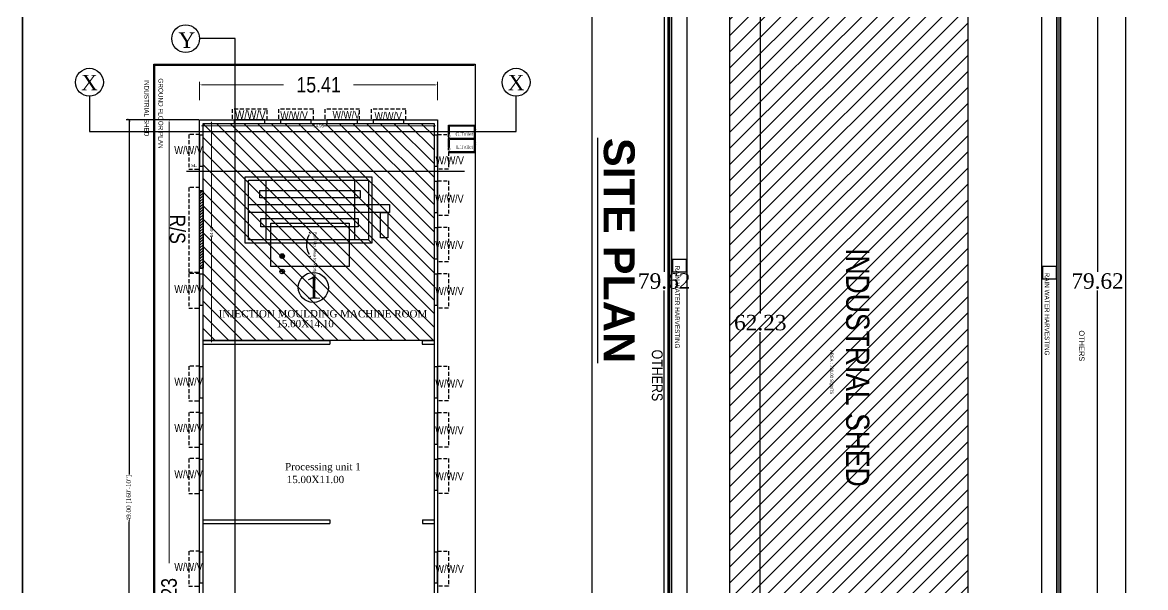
# Model space of a CAD drawing. Header units: inches. Extents: x -1613 to -235, y -419 to -299.
# Drawn here: x -1613.4 to -1540.6, y -379.9 to -343.3 of the extents above; entities that cross this region are included whole.
import ezdxf
from ezdxf.enums import TextEntityAlignment as Align

# ---------------------------------------------------------------- set-up
doc = ezdxf.new("R2010")
doc.units = ezdxf.units.IN
doc.header["$MEASUREMENT"] = 0
doc.header["$PDMODE"] = 34
doc.linetypes.add('DASHED2', pattern=[0.375, 0.25, -0.125])
for name, color, linetype in [('_AccessoryUse', 32, 'Continuous'), ('_AREATABLE_DIMENSION', 7, 'Continuous'), ('_BuildingName', 52, 'Continuous'), ('_CarpetArea', 191, 'Continuous'), ('_DIMENSIONW', 210, 'Continuous'), ('_Door', 114, 'Continuous'), ('_Floor', 153, 'Continuous'), ('_IndBUAOutline', 163, 'Continuous'), ('_INDFSI_DIMENSION', 163, 'Continuous'), ('_MortgageArea', 147, 'Continuous'), ('_MORTGAGEAREA_DIMENSION', 147, 'Continuous'), ('_OrganizedOpenSpace', 2, 'Continuous'), ('_Plot', 7, 'Continuous'), ('_PlotAbuttingDetails', 135, 'Continuous'), ('_ProposedWork', 1, 'Continuous'), ('_ResiBUAOutline', 190, 'Continuous'), ('_ResiFAR', 190, 'Continuous'), ('_Room', 72, 'Continuous'), ('_SectionLine', 40, 'Continuous'), ('_SitePlan', 50, 'Continuous'), ('_SPLOT_DIMENSION', 7, 'Continuous'), ('_Window', 4, 'Continuous'), ('ROLLING SHUTTER', 1, 'Continuous')]:
    doc.layers.add(name, color=color, linetype=linetype)
doc.styles.add('AutoDCRFont', font='ARIALN.TTF')
doc.styles.get("Standard").update_dxf_attribs({"font": 'times.ttf'})
doc.styles.add('TIMES', font='times.ttf')
doc.dimstyles.new('DCR-BLDG-EXT', dxfattribs={"dimtxt": 0.2, "dimasz": 0.15, "dimexe": 0.2, "dimexo": 0.2, "dimgap": 0.09, "dimtad": 0, "dimtxsty": 'AutoDCRFont', "dimcen": 1, "dimdle": 0.1, "dimadec": 0, "dimazin": 2, "dimtfac": 1, "dimtdec": 4, "dimtofl": 0, "dimtmove": 0, "dimatfit": 3, "dimfxl": 1, "dimfxlon": 1, "dimtolj": 1, "dimtzin": 0, "dimlwd": 15, "dimlwe": 15, "dimarcsym": 0})
doc.dimstyles.new('DCR-BLDG-INT', dxfattribs={"dimtxt": 0.2, "dimasz": 0.1, "dimexe": 0.1, "dimexo": 0.1, "dimgap": 0.05, "dimtad": 0, "dimtxsty": 'AutoDCRFont', "dimblk": 'OBLIQUE', "dimcen": 1, "dimdle": 0.1, "dimadec": 0, "dimazin": 2, "dimtfac": 1, "dimtdec": 4, "dimtofl": 0, "dimtmove": 0, "dimatfit": 3, "dimfxl": 1, "dimfxlon": 1, "dimtolj": 1, "dimtzin": 0, "dimlwd": 15, "dimlwe": 15, "dimarcsym": 0})
doc.dimstyles.new('DCR-PLOT-EXT', dxfattribs={"dimtxt": 0.18, "dimasz": 0.18, "dimexe": 0.18, "dimexo": 0.0625, "dimgap": 0.09, "dimtad": 0, "dimtih": 1, "dimtoh": 1, "dimdec": 4, "dimzin": 0, "dimdsep": 46, "dimtxsty": 'Standard', "dimcen": 0.09, "dimadec": 0, "dimazin": 0, "dimtfac": 1, "dimtdec": 4, "dimtofl": 0, "dimtmove": 0, "dimatfit": 3, "dimfxl": 1, "dimtolj": 1, "dimtzin": 0, "dimarcsym": 0})
doc.dimstyles.new('PDCR-PLOT-INT', dxfattribs={"dimtxt": 0.18, "dimasz": 0.18, "dimexe": 0.18, "dimexo": 0.0625, "dimgap": 0.09, "dimtad": 0, "dimtih": 1, "dimtoh": 1, "dimdec": 4, "dimzin": 0, "dimdsep": 46, "dimtxsty": 'Standard', "dimcen": 0.09, "dimadec": 0, "dimazin": 0, "dimtfac": 1, "dimtdec": 4, "dimtofl": 0, "dimtmove": 0, "dimatfit": 3, "dimfxl": 1, "dimtolj": 1, "dimtzin": 0, "dimarcsym": 0})
doc.dimstyles.get("Standard").update_dxf_attribs({"dimtxt": 0.3, "dimasz": 0.18, "dimexe": 0.18, "dimexo": 0.0625, "dimgap": 0.09, "dimtad": 0, "dimzin": 0, "dimdsep": 46, "dimtxsty": 'Standard', "dimblk": 'ARCHTICK', "dimblk2": 'ARCHTICK', "dimcen": 0.09, "dimadec": 0, "dimazin": 0, "dimtfac": 1, "dimtofl": 0, "dimtmove": 0, "dimatfit": 3, "dimfxl": 1, "dimtolj": 1, "dimtzin": 0, "dimarcsym": 0})

# ---------------------------------------------------------------- blocks, each defined once
blk = doc.blocks.new('*D248')
at = {"layer": '_DIMENSIONW', "color": 0, "lineweight": -2, "transparency": 16777216}
for p, q in [((-1544.686, -320.244), (-1543.568, -320.244)), ((-1543.748, -320.424), (-1543.748, -359.454)), ((-1543.748, -399.684), (-1543.748, -360.654)), ((-1544.686, -399.864), (-1543.568, -399.864))]:
    blk.add_line(p, q, dxfattribs=at)
at = {"layer": '_DIMENSIONW', "color": 0, "transparency": 16777216}
for points in [[(-1543.778, -320.424), (-1543.718, -320.424), (-1543.748, -320.244)], [(-1543.778, -399.684), (-1543.718, -399.684), (-1543.748, -399.864)]]:
    blk.add_solid(points, dxfattribs=at)
at = {"layer": 'Defpoints', "color": 0, "transparency": 16777216}
for p in [(-1544.748, -320.244), (-1544.748, -399.864), (-1543.748, -399.864)]:
    blk.add_point(p, dxfattribs=at)
at = {"layer": '_DIMENSIONW', "color": 0, "lineweight": 15, "transparency": 16777216, "insert": (-1543.748, -360.054), "char_height": 1, "attachment_point": 5}
blk.add_mtext('\\A1;79.62', dxfattribs=at)
blk = doc.blocks.new('*D276')
at = {"layer": '_AREATABLE_DIMENSION', "color": 0, "lineweight": -2, "transparency": 16777216}
for p, q in [((-1566.277, -331.634), (-1565.409, -331.634)), ((-1565.589, -331.814), (-1565.589, -362.149)), ((-1565.589, -393.684), (-1565.589, -363.349)), ((-1566.277, -393.864), (-1565.409, -393.864))]:
    blk.add_line(p, q, dxfattribs=at)
at = {"layer": '_AREATABLE_DIMENSION', "color": 0, "transparency": 16777216}
for points in [[(-1565.619, -331.814), (-1565.559, -331.814), (-1565.589, -331.634)], [(-1565.619, -393.684), (-1565.559, -393.684), (-1565.589, -393.864)]]:
    blk.add_solid(points, dxfattribs=at)
at = {"layer": 'Defpoints', "color": 0, "transparency": 16777216}
for p in [(-1566.339, -331.634), (-1565.589, -331.634), (-1566.339, -393.864)]:
    blk.add_point(p, dxfattribs=at)
at = {"layer": '_AREATABLE_DIMENSION', "color": 0, "lineweight": 15, "transparency": 16777216, "insert": (-1565.589, -362.749), "char_height": 1, "attachment_point": 5}
blk.add_mtext('\\A1;62.23', dxfattribs=at)
blk = doc.blocks.new('*D278')
at = {"layer": '_SPLOT_DIMENSION', "color": 0, "lineweight": -2, "transparency": 16777216}
for p, q in [((-1571.628, -320.244), (-1571.996, -320.244)), ((-1571.816, -320.424), (-1571.816, -359.454)), ((-1571.816, -399.684), (-1571.816, -360.654)), ((-1571.628, -399.864), (-1571.996, -399.864))]:
    blk.add_line(p, q, dxfattribs=at)
at = {"layer": '_SPLOT_DIMENSION', "color": 0, "transparency": 16777216}
for points in [[(-1571.846, -320.424), (-1571.786, -320.424), (-1571.816, -320.244)], [(-1571.846, -399.684), (-1571.786, -399.684), (-1571.816, -399.864)]]:
    blk.add_solid(points, dxfattribs=at)
at = {"layer": 'Defpoints', "color": 0, "transparency": 16777216}
for p in [(-1571.816, -320.244), (-1571.566, -320.244), (-1571.566, -399.864)]:
    blk.add_point(p, dxfattribs=at)
at = {"layer": '_SPLOT_DIMENSION', "color": 0, "transparency": 16777216, "insert": (-1571.816, -360.054), "char_height": 1, "attachment_point": 5}
blk.add_mtext('\\A1;79.62', dxfattribs=at)
blk = doc.blocks.new('Direction Ref Point')
at = {"layer": '_Floor'}
for p, q in [((-0.15, 0), (0.15, 0)), ((0, 0.15), (0, -0.15))]:
    blk.add_line(p, q, dxfattribs=at)
for radius in [0.15, 0.075]:
    blk.add_circle((0, 0), radius, dxfattribs=at)
blk = doc.blocks.new('Common Point')
at = {"layer": '_ResiFAR'}
for p, q in [((-0.15, 0), (0.15, 0)), ((0, 0.15), (0, -0.15))]:
    blk.add_line(p, q, dxfattribs=at)
blk.add_circle((0, 0), 0.15, dxfattribs=at)
blk = doc.blocks.new('_Oblique')
at = {"color": 0, "linetype": 'ByBlock', "lineweight": -2}
blk.add_line((-0.5, -0.5), (0.5, 0.5), dxfattribs=at)
blk = doc.blocks.new('*D300')
at = {"layer": '_MORTGAGEAREA_DIMENSION', "color": 0, "linetype": 'Continuous', "lineweight": 15, "transparency": 16777216}
for p, q in [((-1601.573, -349.837), (-1601.033, -349.837)), ((-1601.133, -349.737), (-1601.133, -356.548)), ((-1601.133, -363.997), (-1601.133, -357.186)), ((-1601.573, -363.897), (-1601.033, -363.897))]:
    blk.add_line(p, q, dxfattribs=at)
at = {"layer": 'Defpoints', "color": 0, "transparency": 16777216}
for p in [(-1601.673, -349.837), (-1601.133, -349.837), (-1601.673, -363.897)]:
    blk.add_point(p, dxfattribs=at)
at = {"layer": '_MORTGAGEAREA_DIMENSION', "color": 0, "lineweight": 15, "transparency": 16777216, "xscale": 0.1, "yscale": 0.1, "zscale": 0.1}
for p, rotation in [((-1601.133, -349.837), 90), ((-1601.133, -363.897), 270)]:
    blk.add_blockref('_Oblique', p, dxfattribs=dict(at, rotation=rotation))
at = {"layer": '_MORTGAGEAREA_DIMENSION', "color": 0, "transparency": 16777216, "insert": (-1601.133, -356.867), "char_height": 0.2, "attachment_point": 5, "rotation": 90, "style": 'AutoDCRFont'}
blk.add_mtext('\\A1;14.06', dxfattribs=at)
blk = doc.blocks.new('*D301')
at = {"layer": '_MORTGAGEAREA_DIMENSION', "color": 0, "linetype": 'Continuous', "lineweight": 15, "transparency": 16777216}
for p, q in [((-1601.773, -349.987), (-1594.517, -349.987)), ((-1601.673, -349.937), (-1601.673, -350.087)), ((-1586.623, -349.987), (-1593.878, -349.987)), ((-1586.723, -349.937), (-1586.723, -350.087))]:
    blk.add_line(p, q, dxfattribs=at)
at = {"layer": 'Defpoints', "color": 0, "transparency": 16777216}
for p in [(-1601.673, -349.837), (-1586.723, -349.837), (-1586.723, -349.987)]:
    blk.add_point(p, dxfattribs=at)
at = {"layer": '_MORTGAGEAREA_DIMENSION', "color": 0, "lineweight": 15, "transparency": 16777216, "xscale": 0.1, "yscale": 0.1, "zscale": 0.1, "rotation": 180}
blk.add_blockref('_Oblique', (-1601.673, -349.987), dxfattribs=at)
at = {"layer": '_MORTGAGEAREA_DIMENSION', "color": 0, "lineweight": 15, "transparency": 16777216, "xscale": 0.1, "yscale": 0.1, "zscale": 0.1}
blk.add_blockref('_Oblique', (-1586.723, -349.987), dxfattribs=at)
at = {"layer": '_MORTGAGEAREA_DIMENSION', "color": 0, "transparency": 16777216, "insert": (-1594.198, -349.987), "char_height": 0.2, "attachment_point": 5, "style": 'AutoDCRFont'}
blk.add_mtext('\\A1;14.95', dxfattribs=at)
blk = doc.blocks.new('*D302')
at = {"layer": '_INDFSI_DIMENSION', "color": 0, "linetype": 'Continuous', "lineweight": 15, "transparency": 16777216}
for p, q in [((-1603.095, -349.607), (-1604.082, -349.607)), ((-1603.882, -349.757), (-1603.882, -378.336)), ((-1603.882, -411.687), (-1603.882, -383.108)), ((-1603.095, -411.837), (-1604.082, -411.837))]:
    blk.add_line(p, q, dxfattribs=at)
at = {"layer": '_INDFSI_DIMENSION', "color": 0, "transparency": 16777216}
for points in [[(-1603.907, -349.757), (-1603.857, -349.757), (-1603.882, -349.607)], [(-1603.907, -411.687), (-1603.857, -411.687), (-1603.882, -411.837)]]:
    blk.add_solid(points, dxfattribs=at)
at = {"layer": 'Defpoints', "color": 0, "transparency": 16777216}
for p in [(-1603.882, -349.607), (-1602.895, -349.607), (-1602.895, -411.837)]:
    blk.add_point(p, dxfattribs=at)
at = {"layer": '_INDFSI_DIMENSION', "color": 0, "transparency": 16777216, "insert": (-1603.882, -380.722), "char_height": 1, "attachment_point": 5, "rotation": 90, "style": 'AutoDCRFont'}
blk.add_mtext('\\A1;62.23', dxfattribs=at)
blk = doc.blocks.new('*D303')
at = {"layer": '_INDFSI_DIMENSION', "color": 0, "linetype": 'Continuous', "lineweight": 15, "transparency": 16777216}
for p, q in [((-1601.903, -348.339), (-1601.903, -347.139)), ((-1601.753, -347.339), (-1596.464, -347.339)), ((-1586.643, -347.339), (-1591.932, -347.339)), ((-1586.493, -348.339), (-1586.493, -347.139))]:
    blk.add_line(p, q, dxfattribs=at)
at = {"layer": '_INDFSI_DIMENSION', "color": 0, "transparency": 16777216}
for points in [[(-1601.753, -347.314), (-1601.753, -347.364), (-1601.903, -347.339)], [(-1586.643, -347.314), (-1586.643, -347.364), (-1586.493, -347.339)]]:
    blk.add_solid(points, dxfattribs=at)
at = {"layer": 'Defpoints', "color": 0, "transparency": 16777216}
for p in [(-1586.493, -347.339), (-1601.903, -348.943), (-1586.493, -348.943)]:
    blk.add_point(p, dxfattribs=at)
at = {"layer": '_INDFSI_DIMENSION', "color": 0, "transparency": 16777216, "insert": (-1594.198, -347.339), "char_height": 1, "attachment_point": 5, "style": 'AutoDCRFont'}
blk.add_mtext('\\A1;15.41', dxfattribs=at)
blk = doc.blocks.new('MACHINE')
at = {"layer": '_Plot'}
for points in [[(-1655.181, -353.573), (-1650.686, -353.573), (-1650.686, -355.925), (-1655.181, -355.925)], [(-1655.06, -353.693), (-1650.807, -353.693), (-1650.807, -355.805), (-1655.06, -355.805)], [(-1654.438, -353.693), (-1651.31, -353.693), (-1651.31, -355.805), (-1654.438, -355.805)], [(-1654.666, -354.053), (-1651.107, -354.053), (-1651.107, -354.317), (-1654.666, -354.317)], [(-1655.06, -354.557), (-1650.064, -354.557), (-1650.064, -354.832), (-1655.06, -354.832)], [(-1654.63, -355.048), (-1651.179, -355.048), (-1651.179, -355.347), (-1654.63, -355.347)], [(-1650.388, -354.832), (-1650.126, -354.832), (-1650.126, -355.738), (-1650.388, -355.738)], [(-1654.271, -355.218), (-1651.495, -355.218), (-1651.495, -356.753), (-1654.271, -356.753)]]:
    blk.add_lwpolyline(points, close=True, dxfattribs=at)
for points in [[(-1652.863, -355.579), (-1652.91, -355.532)], [(-1650.807, -355.805), (-1650.686, -355.925)], [(-1652.863, -356.389), (-1652.91, -356.435)]]:
    blk.add_lwpolyline(points, dxfattribs=at)
blk.add_circle((-1652.765, -357.495), 0.532, dxfattribs=at)
blk.add_arc((-1652.4, -355.974), 0.613, 146.296, 213.704, dxfattribs=at)
at = {"style": 'TIMES'}
blk.add_text('1', height=0.809, dxfattribs=at).set_placement((-1653.063, -357.895))
blk = doc.blocks.new('_ArchTick')
at = {"color": 0, "linetype": 'ByBlock', "const_width": 0.15}
blk.add_lwpolyline([(-0.5, -0.5), (0.5, 0.5)], dxfattribs=at)
blk = doc.blocks.new('*D377')
at = {"layer": 'Defpoints', "color": 0, "transparency": 16777216}
for p in [(-1601.903, -349.607), (-1606.475, -398.607), (-1601.788, -398.607)]:
    blk.add_point(p, dxfattribs=at)
at = {"layer": 'ROLLING SHUTTER', "color": 0, "lineweight": -2, "transparency": 16777216}
for p, q in [((-1601.965, -349.607), (-1606.655, -349.607)), ((-1606.475, -349.607), (-1606.475, -372.579)), ((-1606.475, -398.607), (-1606.475, -375.634)), ((-1601.85, -398.607), (-1606.655, -398.607))]:
    blk.add_line(p, q, dxfattribs=at)
at = {"layer": 'ROLLING SHUTTER', "color": 0, "lineweight": -2, "transparency": 16777216, "xscale": 0.18, "yscale": 0.18, "zscale": 0.18}
for p, rotation in [((-1606.475, -349.607), 90), ((-1606.475, -398.607), 270)]:
    blk.add_blockref('_ArchTick', p, dxfattribs=dict(at, rotation=rotation))
at = {"layer": 'ROLLING SHUTTER', "color": 0, "transparency": 16777216, "insert": (-1606.475, -374.107), "char_height": 0.3, "attachment_point": 5, "rotation": 90}
blk.add_mtext('\\A1;49.00 [160\'-10"]', dxfattribs=at)

msp = doc.modelspace()

# ---------------------------------------------------------------- hatches: boundary and pattern name
at = {"layer": '_MortgageArea'}
h = msp.add_hatch(dxfattribs=at)
h.set_pattern_fill('ANSI31', color=148, scale=5, angle=-90, style=0)
h.set_pattern_definition([(315, (-1586.91435, -242.64533), (0.4419417, 0.4419417), [])])
h.paths.add_polyline_path([(-1586.72281, -349.83694), (-1586.72281, -363.89659), (-1601.67281, -363.89659), (-1601.67281, -349.83694)])
h.paths.add_polyline_path([(-1594.63661, -356.79984), (-1594.63661, -359.53613), (-1594.22024, -359.53613), (-1594.22024, -356.79984)], flags=8)
at = {"layer": '_Plot'}
h = msp.add_hatch(dxfattribs=at)
h.set_pattern_fill('ANSI31', color=256, scale=5.9)
h.paths.add_polyline_path([(-1552.1558, -331.63396), (-1567.5658, -331.63396), (-1567.5658, -393.86396), (-1552.1558, -393.86396)])
h.paths.add_polyline_path([(-1562.36971, -341.45745, -1), (-1562.06971, -341.45745, -1)], flags=16)
h.paths.add_polyline_path([(-1562.21971, -340.38245), (-1562.21971, -340.30745, 0.41421356), (-1562.36971, -340.45745), (-1562.29471, -340.45745, -0.41421356)], flags=16)
h.paths.add_polyline_path([(-1561.76833, -334.0483), (-1557.94605, -334.0483), (-1557.94605, -331.91311), (-1561.76833, -331.91311)], flags=24)
h.paths.add_polyline_path([(-1567.47099, -363.80826), (-1563.64871, -363.80826), (-1563.64871, -361.67308), (-1567.47099, -361.67308)], flags=24)
h.paths.add_polyline_path([(-1564.77202, -384.32562), (-1552.21726, -384.32562), (-1552.21726, -383.26248), (-1564.77202, -383.26248)], flags=24)
h.paths.add_polyline_path([(-1561.17996, -364.46313), (-1561.17996, -366.95754), (-1560.76359, -366.95754), (-1560.76359, -364.46313)], flags=24)
h.paths.add_polyline_path([(-1560.44289, -357.52476), (-1560.44289, -373.76436), (-1558.11461, -373.76436), (-1558.11461, -357.52476)], flags=24)
at = {"layer": 'ROLLING SHUTTER'}
h = msp.add_hatch(dxfattribs=at)
h.set_pattern_fill('ANSI31', color=256)
h.paths.add_polyline_path([(-1601.90281, -354.20612), (-1601.67281, -354.20612), (-1601.67281, -359.20612), (-1601.90281, -359.20612)])

# ---------------------------------------------------------------- linework, layer by layer
at = {"color": 7, "lineweight": 35}
msp.add_lwpolyline([(-1470.57496, -418.10815), (-1613.3788, -418.10815), (-1613.3788, -299.347), (-1470.57496, -299.347)], close=True, dxfattribs=at)
for points in [[(-1555.2809, -399.86396), (-1571.5658, -399.86396), (-1571.5658, -320.24396), (-1546.1558, -320.24396), (-1546.1558, -399.86396), (-1549.2809, -399.86396)], [(-1555.2809, -399.76396), (-1571.4658, -399.76396), (-1571.4658, -320.34396), (-1546.2558, -320.34396), (-1546.2558, -399.76396), (-1549.2809, -399.76396)], [(-1555.2809, -399.63396), (-1571.3358, -399.63396), (-1571.3358, -320.47396), (-1546.3858, -320.47396), (-1546.3858, -399.63396), (-1549.2809, -399.63396)]]:
    msp.add_lwpolyline(points)
msp.add_lwpolyline([(-1549.2809, -398.63396), (-1549.2809, -399.63396), (-1546.3858, -399.63396), (-1546.3858, -326.24396), (-1571.3358, -326.24396), (-1571.3358, -399.63396), (-1555.2809, -399.63396), (-1555.2809, -398.63396), (-1570.3358, -398.63396), (-1570.3358, -327.24396), (-1547.3858, -327.24396), (-1547.3858, -398.63396)], close=True)
at = {"layer": '_AccessoryUse', "color": 92}
for points in [[(-1571.26976, -358.6483), (-1571.26976, -359.45109), (-1570.36781, -359.45109), (-1570.36781, -358.6483)], [(-1547.31748, -359.10282), (-1547.31748, -359.90561), (-1546.41553, -359.90561), (-1546.41553, -359.10282)]]:
    msp.add_lwpolyline(points, close=True, dxfattribs=at)
at = {"layer": '_CarpetArea'}
msp.add_lwpolyline([(-1586.72281, -349.83694), (-1586.72281, -411.60694), (-1601.67281, -411.60694), (-1601.67281, -349.83694)], close=True, dxfattribs=at)
for points in [[(-1585.79506, -350.52745), (-1585.79506, -349.94319), (-1584.05486, -349.94319)], [(-1585.73066, -350.52745), (-1585.73066, -350.00759)], [(-1585.79506, -351.39415), (-1585.79506, -350.80745)], [(-1585.73066, -351.39415), (-1585.73066, -350.87185)]]:
    msp.add_lwpolyline(points, dxfattribs=at)
at = {"layer": '_Door'}
msp.add_lwpolyline([(-1601.67281, -354.20612), (-1601.90281, -354.20612), (-1601.90281, -359.20612), (-1601.67281, -359.20612)], close=True, dxfattribs=at)
at = {"layer": '_Floor'}
msp.add_lwpolyline([(-1584.05486, -346.00255), (-1584.05486, -414.97653), (-1604.87803, -414.97653), (-1604.87803, -346.00255)], close=True, dxfattribs=at)
msp.add_lwpolyline([(-1584.11926, -414.91213), (-1604.81363, -414.91213), (-1604.81363, -346.06695), (-1584.11926, -346.06695)], dxfattribs=at)
at = {"layer": '_IndBUAOutline'}
msp.add_lwpolyline([(-1586.49281, -349.60694), (-1586.49281, -411.83694), (-1601.90281, -411.83694), (-1601.90281, -349.60694)], close=True, dxfattribs=at)
at = {"layer": '_MortgageArea', "color": 148}
msp.add_lwpolyline([(-1586.72281, -349.83694), (-1586.72281, -363.89659), (-1601.67281, -363.89659), (-1601.67281, -349.83694)], close=True, dxfattribs=at)
at = {"layer": '_Plot'}
for p, q in [((-1585.73066, -350.52745), (-1585.79506, -350.52745)), ((-1584.05486, -350.00759), (-1585.73066, -350.00759)), ((-1584.05486, -350.18373), (-1584.11926, -350.18373)), ((-1584.05486, -350.80745), (-1585.79506, -350.80745)), ((-1584.05486, -350.87185), (-1585.73066, -350.87185)), ((-1584.05486, -350.63042), (-1584.11926, -350.63042)), ((-1584.05486, -351.01161), (-1584.11926, -351.01161)), ((-1585.73066, -351.39415), (-1585.79506, -351.39415)), ((-1584.05486, -351.67415), (-1585.79506, -351.67415)), ((-1585.79506, -351.67415), (-1585.79506, -351.73855)), ((-1584.05486, -351.73855), (-1585.79506, -351.73855)), ((-1584.05486, -351.46073), (-1584.11926, -351.46073)), ((-1601.67281, -363.89659), (-1593.48165, -363.89659)), ((-1601.67281, -364.12659), (-1593.48165, -364.12659)), ((-1593.48165, -363.89659), (-1593.48165, -364.12659)), ((-1587.48165, -363.89659), (-1586.72281, -363.89659)), ((-1587.48165, -363.89659), (-1587.48165, -364.12659)), ((-1587.48165, -364.12659), (-1586.72281, -364.12659)), ((-1601.65781, -375.52761), (-1593.46665, -375.52761)), ((-1601.65781, -375.75761), (-1593.46665, -375.75761)), ((-1593.46665, -375.52761), (-1593.46665, -375.75761)), ((-1587.46665, -375.52761), (-1586.70781, -375.52761)), ((-1587.46665, -375.52761), (-1587.46665, -375.75761)), ((-1587.46665, -375.75761), (-1586.70781, -375.75761))]:
    msp.add_line(p, q, dxfattribs=at)
msp.add_lwpolyline([(-1546.1558, -320.24396), (-1546.1558, -399.86396), (-1571.5658, -399.86396), (-1571.5658, -320.24396)], close=True, dxfattribs=at)
msp.add_lwpolyline([(-1584.11926, -349.94319), (-1584.11926, -351.73855)], dxfattribs=at)
at = {"layer": '_ProposedWork'}
msp.add_lwpolyline([(-1552.1558, -331.63396), (-1552.1558, -393.86396), (-1567.5658, -393.86396), (-1567.5658, -331.63396)], close=True, dxfattribs=at)
at = {"layer": '_Room'}
msp.add_lwpolyline([(-1586.72281, -349.83694), (-1586.72281, -411.60694), (-1601.67281, -411.60694), (-1601.67281, -349.83694)], close=True, dxfattribs=at)
at = {"layer": '_SectionLine'}
msp.add_lwpolyline([(-1602.75471, -352.93926), (-1584.757, -352.93926)], dxfattribs=at)
at = {"layer": '_SitePlan', "color": 6}
msp.add_lwpolyline([(-1541.93441, -314.22417), (-1541.93441, -414.97653), (-1576.46971, -414.97653), (-1576.46971, -314.22417)], close=True, dxfattribs=at)
at = {"layer": '_Window', "linetype": 'DASHED2'}
for points in [[(-1597.53948, -349.60694), (-1597.53948, -348.90289), (-1599.79348, -348.90289), (-1599.79348, -349.60694)], [(-1594.53948, -349.60694), (-1594.53948, -348.90289), (-1596.79348, -348.90289), (-1596.79348, -349.60694)], [(-1591.53948, -349.60694), (-1591.53948, -348.90289), (-1593.79348, -348.90289), (-1593.79348, -349.60694)], [(-1588.53948, -349.60694), (-1588.53948, -348.90289), (-1590.79348, -348.90289), (-1590.79348, -349.60694)], [(-1601.90281, -350.5538), (-1602.60686, -350.5538), (-1602.60686, -352.8078), (-1601.90281, -352.8078)], [(-1586.49281, -350.5538), (-1585.78877, -350.5538), (-1585.78877, -352.8078), (-1586.49281, -352.8078)], [(-1601.90281, -353.99188), (-1602.60686, -353.99188), (-1602.60686, -359.47758), (-1601.90281, -359.47758)], [(-1586.49281, -353.5538), (-1585.78877, -353.5538), (-1585.78877, -355.8078), (-1586.49281, -355.8078)], [(-1586.49281, -356.5538), (-1585.78877, -356.5538), (-1585.78877, -358.8078), (-1586.49281, -358.8078)], [(-1601.90281, -359.5538), (-1602.60686, -359.5538), (-1602.60686, -361.8078), (-1601.90281, -361.8078)], [(-1586.49281, -359.5538), (-1585.78877, -359.5538), (-1585.78877, -361.8078), (-1586.49281, -361.8078)], [(-1601.90281, -365.5538), (-1602.60686, -365.5538), (-1602.60686, -367.8078), (-1601.90281, -367.8078)], [(-1586.49281, -365.5538), (-1585.78877, -365.5538), (-1585.78877, -367.8078), (-1586.49281, -367.8078)], [(-1601.90281, -368.5538), (-1602.60686, -368.5538), (-1602.60686, -370.8078), (-1601.90281, -370.8078)], [(-1586.49281, -368.5538), (-1585.78877, -368.5538), (-1585.78877, -370.8078), (-1586.49281, -370.8078)], [(-1601.90281, -371.5538), (-1602.60686, -371.5538), (-1602.60686, -373.8078), (-1601.90281, -373.8078)], [(-1586.49281, -371.5538), (-1585.78877, -371.5538), (-1585.78877, -373.8078), (-1586.49281, -373.8078)], [(-1601.90281, -377.5538), (-1602.60686, -377.5538), (-1602.60686, -379.8078), (-1601.90281, -379.8078)], [(-1586.49281, -377.5538), (-1585.78877, -377.5538), (-1585.78877, -379.8078), (-1586.49281, -379.8078)]]:
    msp.add_lwpolyline(points, dxfattribs=at)
at = {"layer": '_Window'}
for points in [[(-1599.67281, -349.60694), (-1599.67281, -349.83694), (-1597.67281, -349.83694), (-1597.67281, -349.60694)], [(-1596.67281, -349.60694), (-1596.67281, -349.83694), (-1594.67281, -349.83694), (-1594.67281, -349.60694)], [(-1593.67281, -349.60694), (-1593.67281, -349.83694), (-1591.67281, -349.83694), (-1591.67281, -349.60694)], [(-1590.67281, -349.60694), (-1590.67281, -349.83694), (-1588.67281, -349.83694), (-1588.67281, -349.60694)], [(-1601.67281, -350.60694), (-1601.90281, -350.60694), (-1601.90281, -352.60694), (-1601.67281, -352.60694)], [(-1586.49281, -350.60694), (-1586.72281, -350.60694), (-1586.72281, -352.60694), (-1586.49281, -352.60694)], [(-1586.49281, -353.60694), (-1586.72281, -353.60694), (-1586.72281, -355.60694), (-1586.49281, -355.60694)], [(-1586.49281, -356.60694), (-1586.72281, -356.60694), (-1586.72281, -358.60694), (-1586.49281, -358.60694)], [(-1601.67281, -359.60694), (-1601.90281, -359.60694), (-1601.90281, -361.60694), (-1601.67281, -361.60694)], [(-1586.49281, -359.60694), (-1586.72281, -359.60694), (-1586.72281, -361.60694), (-1586.49281, -361.60694)], [(-1601.67281, -365.60694), (-1601.90281, -365.60694), (-1601.90281, -367.60694), (-1601.67281, -367.60694)], [(-1586.49281, -365.60694), (-1586.72281, -365.60694), (-1586.72281, -367.60694), (-1586.49281, -367.60694)], [(-1601.67281, -368.60694), (-1601.90281, -368.60694), (-1601.90281, -370.60694), (-1601.67281, -370.60694)], [(-1586.49281, -368.60694), (-1586.72281, -368.60694), (-1586.72281, -370.60694), (-1586.49281, -370.60694)], [(-1601.67281, -371.60694), (-1601.90281, -371.60694), (-1601.90281, -373.60694), (-1601.67281, -373.60694)], [(-1586.49281, -371.60694), (-1586.72281, -371.60694), (-1586.72281, -373.60694), (-1586.49281, -373.60694)], [(-1601.67281, -377.60694), (-1601.90281, -377.60694), (-1601.90281, -379.60694), (-1601.67281, -379.60694)], [(-1586.49281, -377.60694), (-1586.72281, -377.60694), (-1586.72281, -379.60694), (-1586.49281, -379.60694)]]:
    msp.add_lwpolyline(points, close=True, dxfattribs=at)
at = {"layer": 'ROLLING SHUTTER'}
for points in [[(-1601.90688, -413.18306), (-1599.60831, -413.18306), (-1599.60831, -344.3431), (-1601.90688, -344.3431)], [(-1609.03967, -348.06836), (-1609.03967, -350.36694), (-1581.40603, -350.36694), (-1581.40603, -348.06836)]]:
    msp.add_lwpolyline(points, dxfattribs=at)
msp.add_lwpolyline([(-1601.90281, -354.20612), (-1601.67281, -354.20612), (-1601.67281, -359.20612), (-1601.90281, -359.20612)], close=True, dxfattribs=at)
for centre in [(-1602.80852, -344.3431), (-1609.03967, -347.16673), (-1581.40603, -347.16673)]:
    msp.add_circle(centre, 0.90163, dxfattribs=at)

# ---------------------------------------------------------------- block references
at = {"layer": '_Floor', "rotation": 270}
msp.add_blockref('Direction Ref Point', (-1596.55672, -358.43042), dxfattribs=at)
at = {"layer": '_OrganizedOpenSpace', "xscale": 1.82731430257188, "yscale": 1.82731430257188, "zscale": 1.82731430257188}
msp.add_blockref('MACHINE', (1425.58159, 292.79271), dxfattribs=at)
at = {"layer": '_ResiBUAOutline', "rotation": 270}
msp.add_blockref('Common Point', (-1596.55672, -359.43042), dxfattribs=at)

# ---------------------------------------------------------------- texts
at = {"style": 'TIMES'}
for s, height, p in [('G.Toilet', 0.220761, (-1585.33258, -350.63359)), ('L.Toilet', 0.220761, (-1585.29136, -351.46537)), ('INJECTION MOULDING MACHINE ROOM', 0.4714346, (-1600.67099, -362.39938)), ('Processing unit 1', 0.4714346, (-1596.37415, -372.30907))]:
    msp.add_text(s, height=height, dxfattribs=at).set_placement(p)
at = {"char_height": 0.4714346, "attachment_point": 5, "style": 'TIMES'}
for s, insert in [('\\P 15.00X14.10', (-1595.1594, -362.41522)), ('\\P 15.00X11.00', (-1594.49193, -372.51474))]:
    msp.add_mtext(s, dxfattribs=dict(at, insert=insert))
at = {"insert": (-1560.86761, -364.5134), "char_height": 0.2, "attachment_point": 1, "rotation": 270, "style": 'AutoDCRFont'}
msp.add_mtext_dynamic_manual_height_columns('AREA : 790.00 SQMTS', width=2.7925012, gutter_width=1, heights=[0], dxfattribs=at)
at = {"layer": '_AccessoryUse', "color": 92, "char_height": 0.3, "attachment_point": 1, "rotation": 270, "style": 'AutoDCRFont'}
for insert in [(-1570.81878, -359.0497), (-1546.8665, -359.50421)]:
    msp.add_mtext('RAIN WATER HARVESTING', dxfattribs=dict(at, insert=insert))
at = {"layer": '_BuildingName', "style": 'AutoDCRFont'}
msp.add_text('INDUSTRIAL SHED', height=0.3, rotation=270, dxfattribs=at).set_placement((-1605.48593, -346.97615))
at = {"layer": '_Door', "style": 'AutoDCRFont'}
for s, height, p in [('V', 0.16704, (-1584.07459, -350.28181)), ('D', 0.19091, (-1585.76837, -350.67005)), ('V', 0.16704, (-1584.07459, -351.10969)), ('D', 0.19091, (-1585.76837, -351.51819))]:
    msp.add_text(s, height=height, rotation=270, dxfattribs=at).set_placement(p, align=Align.MIDDLE_CENTER)
at = {"layer": '_Floor', "style": 'AutoDCRFont'}
msp.add_text('GROUND FLOOR PLAN', height=0.3, rotation=270, dxfattribs=at).set_placement((-1604.56803, -346.91947))
at = {"layer": '_MortgageArea', "color": 148, "insert": (-1594.32781, -356.86676), "char_height": 0.2, "attachment_point": 1, "rotation": 270, "style": 'AutoDCRFont'}
msp.add_mtext('Built Up Area to Mortgage', dxfattribs=at)
at = {"layer": '_PlotAbuttingDetails', "attachment_point": 1, "rotation": 270, "style": 'AutoDCRFont'}
for width, gutter_width, insert, char_height in [(8.5806271, 1, (-1544.59443, -363.24669), 0.35), (17.1612542, 2, (-1571.91328, -364.48993), 0.7)]:
    msp.add_mtext_dynamic_manual_height_columns('OTHERS', width=width, gutter_width=gutter_width, heights=[0], dxfattribs=dict(at, insert=insert, char_height=char_height))
at = {"layer": '_ProposedWork', "style": 'AutoDCRFont'}
msp.add_text('INDUSTRIAL SHED', height=1.5000001, rotation=270, dxfattribs=at).set_placement((-1560.02926, -357.91281))
at = {"layer": '_SectionLine'}
msp.add_text('SL', height=0.2, dxfattribs=at).set_placement((-1602.44328, -352.65611))
at = {"layer": '_SitePlan', "color": 6, "insert": (-1573.72455, -350.77361), "char_height": 2, "attachment_point": 1, "rotation": 270}
msp.add_mtext_dynamic_manual_height_columns('{\\fArial|b1|i0|c0|p34;\\LSITE PLAN}', width=20.4216357, gutter_width=5, heights=[0], dxfattribs=at)
at = {"layer": '_Window', "style": 'AutoDCRFont'}
for height, p in [(0.560196, (-1598.61724, -349.27156)), (0.5, (-1595.78949, -349.31021)), (0.5, (-1592.40321, -349.27591)), (0.5, (-1589.69064, -349.34416)), (0.5184, (-1602.62162, -351.56467)), (0.5184, (-1585.70428, -352.22645)), (0.5184, (-1585.72735, -354.71305)), (0.5184, (-1585.72356, -357.70186)), (0.5184, (-1602.62162, -360.56467)), (0.5184, (-1585.72343, -360.69925)), (0.5184, (-1602.62162, -366.56467)), (0.5184, (-1585.71768, -366.68799)), (0.5184, (-1602.62162, -369.56467)), (0.5184, (-1585.72696, -369.7155)), (0.5184, (-1602.62162, -372.56467)), (0.5184, (-1585.72172, -372.70021)), (0.5184, (-1602.62162, -378.56467)), (0.5184, (-1585.7143, -378.6986))]:
    msp.add_text('W/W/V', height=height, dxfattribs=at).set_placement(p, align=Align.MIDDLE_CENTER)
msp.add_text('R/S', height=1, rotation=270, dxfattribs=at).set_placement((-1603.33242, -356.68503), align=Align.MIDDLE_CENTER)
at = {"layer": 'ROLLING SHUTTER', "char_height": 1, "attachment_point": 1}
for s, width, insert in [('Y', 4.6504562, (-1603.28123, -343.94077)), ('X', 1.7806948, (-1609.5841, -346.68746)), ('X', 1.7806948, (-1581.95046, -346.68746))]:
    msp.add_mtext_dynamic_manual_height_columns(s, width=width, gutter_width=12.5, heights=[0], dxfattribs=dict(at, insert=insert))

# ---------------------------------------------------------------- dimensions: what is measured, and where the dimension line sits
at = {"layer": '_AREATABLE_DIMENSION', "lineweight": 15}
dim = msp.add_aligned_dim(p1=(-1566.33941, -393.86396), p2=(-1566.33941, -331.63396), distance=-0.75, text='62.23', dimstyle='PDCR-PLOT-INT', override={"dimtxt": 1}, dxfattribs=at)
dim.commit()
dim.dimension.update_dxf_attribs({"geometry": '*D276', "text_midpoint": (-1565.58941, -362.74896)})
at = {"layer": '_DIMENSIONW', "lineweight": 15}
dim = msp.add_aligned_dim(p1=(-1544.74832, -320.24396), p2=(-1544.74832, -399.86396), distance=1, text='79.62', dimstyle='DCR-PLOT-EXT', override={"dimtxt": 1, "dimdec": 3}, dxfattribs=at)
dim.commit()
dim.dimension.update_dxf_attribs({"geometry": '*D248', "text_midpoint": (-1543.74832, -360.05396)})
at = {"layer": '_INDFSI_DIMENSION', "color": 6}
for p1, p2, distance, text, picture, middle in [((-1601.90281, -348.94277), (-1586.49281, -348.94277), 1.60353, '15.41', '*D303', (-1594.19781, -347.33924)), ((-1602.8953, -411.83694), (-1602.8953, -349.60694), 0.98656, '62.23', '*D302', (-1603.88187, -380.72194))]:
    dim = msp.add_aligned_dim(p1=p1, p2=p2, distance=distance, text=text, dimstyle='DCR-BLDG-EXT', override={"dimtxt": 1, "dimgap": 1}, dxfattribs=at)
    dim.commit()
    dim.dimension.update_dxf_attribs({"geometry": picture, "text_midpoint": middle})
at = {"layer": '_MORTGAGEAREA_DIMENSION', "color": 147}
dim = msp.add_aligned_dim(p1=(-1601.67281, -349.83694), p2=(-1586.72281, -349.83694), distance=-0.15, text='14.95', dimstyle='DCR-BLDG-INT', override={"dimtxt": 0.2, "dimasz": 0.1, "dimexe": 0.1, "dimexo": 0.1, "dimgap": 0.05, "dimtih": 0, "dimtoh": 0, "dimdec": 2, "dimzin": 8, "dimdsep": 44, "dimtxsty": 'AutoDCRFont', "dimblk": 'Oblique', "dimcen": 1, "dimdle": 0.1, "dimazin": 2, "dimfxlon": 1, "dimlwd": 15, "dimlwe": 15}, dxfattribs=at)
dim.commit()
dim.dimension.update_dxf_attribs({"geometry": '*D301', "text_midpoint": (-1594.19781, -349.98694)})
at = {"layer": '_MORTGAGEAREA_DIMENSION', "color": 6}
dim = msp.add_aligned_dim(p1=(-1601.67281, -363.89659), p2=(-1601.67281, -349.83694), distance=-0.53953, text='14.06', dimstyle='DCR-BLDG-INT', dxfattribs=at)
dim.commit()
dim.dimension.update_dxf_attribs({"geometry": '*D300', "text_midpoint": (-1601.13328, -356.86676)})
at = {"layer": '_SPLOT_DIMENSION'}
dim = msp.add_aligned_dim(p1=(-1571.5658, -399.86396), p2=(-1571.5658, -320.24396), distance=0.25, text='79.62', dimstyle='DCR-PLOT-EXT', override={"dimtxt": 1}, dxfattribs=at)
dim.commit()
dim.dimension.update_dxf_attribs({"geometry": '*D278', "text_midpoint": (-1571.8158, -360.05396)})
at = {"layer": 'ROLLING SHUTTER'}
dim = msp.add_linear_dim(base=(-1606.47472, -398.60694), p1=(-1601.90281, -349.60694), p2=(-1601.78781, -398.60694), angle=90, dimstyle='Standard', dxfattribs=at)
dim.commit()
dim.dimension.update_dxf_attribs({"geometry": '*D377', "text_midpoint": (-1606.47472, -374.10694)})

doc.saveas('drawing.dxf')
